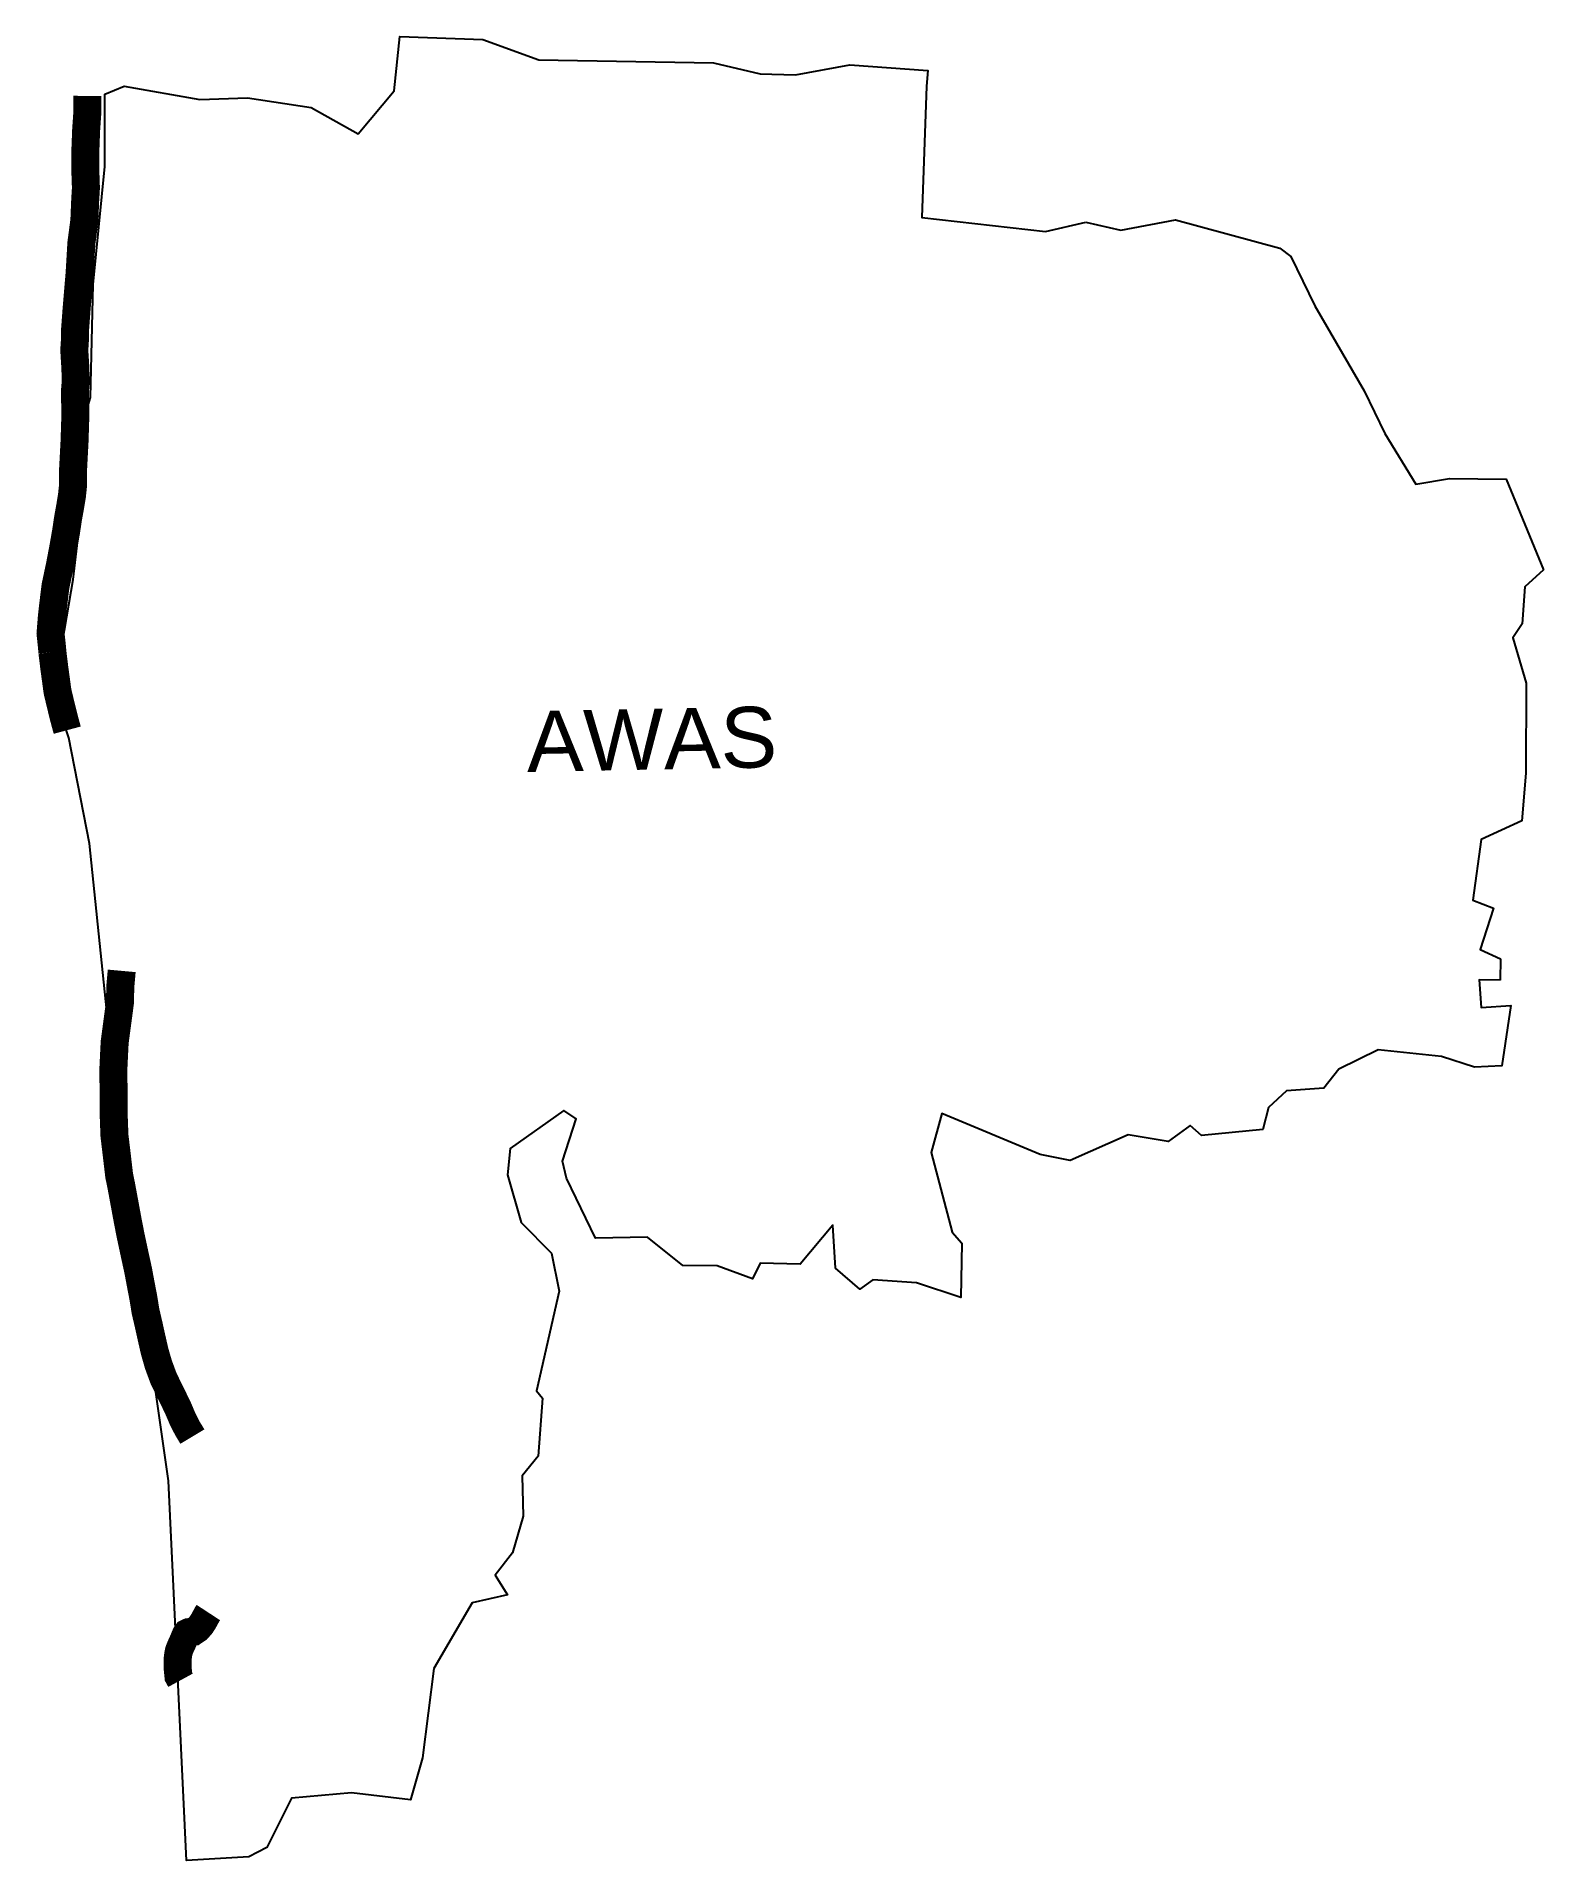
# Model space of a CAD drawing. Header units: metres. Extents: x 274746 to 277438, y 2074789 to 2078047.
import ezdxf

# ---------------------------------------------------------------- set-up
doc = ezdxf.new("R2010")
doc.units = ezdxf.units.M
doc.header["$MEASUREMENT"] = 0
for name, color, linetype in [('ARTIFICIALLY PROTECTED', 10, 'Continuous'), ('village', 3, 'Continuous'), ('VILLAGE NAME', 250, 'Continuous')]:
    doc.layers.add(name, color=color, linetype=linetype)
doc.styles.get("Standard").update_dxf_attribs({"font": 'simplex.shx'})

msp = doc.modelspace()

# ---------------------------------------------------------------- linework, layer by layer
at = {"color": 3, "flags": 128}
for points in [[(276620.6, 2077715.3), (276683.1, 2077701.1)], [(277360.6, 2076399.7), (277360.2, 2076361.3)]]:
    msp.add_lwpolyline(points, dxfattribs=at)
at = {"layer": 'ARTIFICIALLY PROTECTED', "const_width": 50, "flags": 128}
for points in [[(274837.1, 2077941.1), (274836.9, 2077907.9), (274835, 2077880.4), (274833.4, 2077838.4), (274833.8, 2077800.1), (274834.6, 2077776.4), (274833.3, 2077755.1), (274831.8, 2077718.5), (274826.5, 2077678.3), (274823.3, 2077624.3), (274817.8, 2077558.7), (274815.3, 2077524.9), (274815.1, 2077507), (274813.8, 2077486.9), (274815.7, 2077455.7), (274816.5, 2077431.9), (274815, 2077414), (274815.3, 2077397.6), (274815.7, 2077369.3), (274814.3, 2077324.6), (274811.8, 2077276.8), (274811.4, 2077243.7), (274809.5, 2077225.6), (274807.5, 2077213.7), (274806.5, 2077207.5), (274802.8, 2077187.3), (274799.1, 2077162.4), (274794.2, 2077134.4), (274787.9, 2077101.4), (274780.3, 2077065.6), (274776, 2077030.7), (274773.8, 2077010.9), (274771.4, 2076980.6), (274773.6, 2076960.2), (274773.6, 2076960.2), (274774.8, 2076947.2)], [(274801.2, 2076808), (274795.4, 2076829.5), (274790.2, 2076850.5), (274783.8, 2076877.3), (274781, 2076898.3), (274778, 2076920.3), (274775.1, 2076944.2), (274775.1, 2076944.2), (274774.8, 2076947.2)], [(274898.5, 2076378), (274895.9, 2076349.1), (274895.5, 2076322.5), (274885.9, 2076250.3), (274883.4, 2076198.5), (274884, 2076170.1), (274883.9, 2076133), (274884.5, 2076111), (274885.6, 2076083.1), (274889.2, 2076053.1), (274890.4, 2076042.7), (274894, 2076012.1), (274897.3, 2075996.3), (274902.3, 2075969.3), (274909.5, 2075930.2), (274914.4, 2075905.2), (274921.7, 2075871.1), (274927.8, 2075843.3), (274932.3, 2075819.1), (274936.9, 2075795.2), (274941.1, 2075769.5), (274946.7, 2075745.5), (274951.6, 2075723.3), (274957.3, 2075698.3), (274964.1, 2075674.7), (274973.4, 2075649.5), (274988.5, 2075618.7), (274999.1, 2075596.9), (275007.5, 2075577), (275016.1, 2075560.3), (275024.7, 2075546)], [(275053.2, 2075231.7), (275051.5, 2075229.1), (275048.4, 2075223.4), (275044.6, 2075216.4), (275040.4, 2075209.8), (275033.8, 2075202.3), (275026.7, 2075197.5), (275018.4, 2075196.7), (275015.1, 2075195.1), (275012.9, 2075191.9), (275011, 2075187.4), (275007.4, 2075178.8), (275004.2, 2075171.9), (275000.9, 2075163.8), (274999.7, 2075158.6), (274998.7, 2075151.4), (274998.4, 2075143.4), (274998.2, 2075134), (274999.9, 2075117.5), (275003.6, 2075110.7)]]:
    msp.add_lwpolyline(points, dxfattribs=at)
at = {"layer": 'village', "color": 3}
for points in [[(274831.6, 2077243.8, 0), (274835.9, 2077378.5, 0), (274842.9, 2077402.5, 0), (274847.6, 2077604.3, 0), (274868.5, 2077814.7, 0), (274868.5, 2077943.9, 0), (274903.1, 2077958.7, 0), (275037.8, 2077934.9, 0), (275123.3, 2077937.4, 0), (275236.7, 2077920.5, 0), (275320.5, 2077873.4, 0), (275384.8, 2077950.4, 0), (275395.3, 2078047.2, 0), (275543.7, 2078041.8, 0), (275643.2, 2078005.8, 0), (275955.4, 2078000.4, 0), (276039, 2077980.6, 0)], [(276039, 2077980.6, 0), (276101.9, 2077978.5, 0), (276199.1, 2077996.3, 0), (276338.2, 2077986.7, 0), (276335.5, 2077958.3, 0), (276327.7, 2077723.9, 0), (276548.5, 2077698.7, 0), (276620.6, 2077715.3, 0)], [(276683.1, 2077701.1, 0), (276780.7, 2077719.4, 0), (276966.9, 2077669.2, 0), (276986.3, 2077654.4, 0), (277029.5, 2077566.3, 0), (277117.3, 2077414.4, 0), (277154.1, 2077337.9, 0), (277209.7, 2077247.3, 0), (277269.7, 2077257.6, 0), (277370.8, 2077256.3, 0), (277437.7, 2077094.5, 0)], [(277360.2, 2076361.3, 0), (277322.5, 2076361.9, 0), (277326.1, 2076312.6, 0), (277379.5, 2076316.2, 0), (277363.1, 2076208.6, 0), (277314.7, 2076206.2, 0), (277255.5, 2076224.9, 0), (277142.6, 2076236.9, 0), (277071.9, 2076202.2, 0), (277045.4, 2076168.3, 0), (276978.5, 2076163.9, 0), (276946.3, 2076134.1, 0), (276936.5, 2076094.4, 0), (276826.9, 2076083.6, 0), (276806.9, 2076101.8, 0), (276767.3, 2076073.1, 0), (276696.2, 2076084.9, 0), (276592.6, 2076039.5, 0), (276538.9, 2076050.1, 0), (276363, 2076123, 0), (276344.1, 2076053.3, 0), (276381.5, 2075910.9, 0), (276398.9, 2075891.7, 0), (276397.1, 2075794.7, 0), (276318, 2075820.7, 0), (276239.8, 2075826.2, 0), (276216.5, 2075809.6, 0), (276173, 2075846.6, 0), (276168.7, 2075923.6, 0), (276109.9, 2075854.2, 0), (276039, 2075856.1, 0), (276025.1, 2075827.8, 0), (275962.2, 2075851.2, 0), (275900.6, 2075851.6, 0), (275837.3, 2075902.5, 0), (275744.9, 2075900.2, 0), (275692.7, 2076007.4, 0), (275685.8, 2076038.2, 0), (275710.3, 2076113.8, 0), (275688.3, 2076128.3, 0), (275592.1, 2076060.8, 0), (275587.5, 2076013.8, 0), (275611.7, 2075928.6, 0), (275666.3, 2075873.6, 0), (275680, 2075806, 0), (275639.4, 2075627.9, 0), (275649.9, 2075614.8, 0), (275642.5, 2075511.2, 0), (275613.8, 2075476, 0), (275615.5, 2075403.9, 0), (275596.2, 2075338.4, 0), (275565.3, 2075298.7, 0), (275587.6, 2075263.1, 0), (275524.4, 2075248.8, 0), (275456, 2075131.8, 0), (275435.6, 2074972.4, 0), (275414, 2074897.3, 0), (275308.7, 2074909.5, 0), (275201.6, 2074899.9, 0), (275157.9, 2074811.7, 0), (275125.8, 2074795.4, 0), (275014.2, 2074788.7, 0), (274981.9, 2075466.7, 0), (274897.5, 2076058.4, 0), (274841, 2076605.5, 0), (274803.8, 2076794.4, 0), (274777.3, 2076875.2, 0), (274812, 2077077.2, 0), (274831.6, 2077243.8, 0)], [(277437.7, 2077094.5, 0), (277404.2, 2077064.3, 0), (277399.8, 2076997.7, 0), (277383.1, 2076972.8, 0), (277406.5, 2076892.1, 0), (277406.3, 2076730.9, 0), (277398.7, 2076646.2, 0), (277326.3, 2076612.5, 0), (277311.3, 2076504.2, 0), (277348.3, 2076489.8, 0), (277324.5, 2076416, 0), (277360.6, 2076399.7, 0)]]:
    msp.add_polyline3d(points, dxfattribs=at)

# ---------------------------------------------------------------- texts
at = {"layer": 'VILLAGE NAME', "insert": (275620.6, 2076842), "char_height": 108.748, "attachment_point": 1, "rotation": 1.1028}
msp.add_mtext_dynamic_manual_height_columns('{\\fArial|b0|i0|c0|p34;AWAS}', width=726.929, gutter_width=543.7, heights=[0], dxfattribs=at)

doc.saveas('drawing.dxf')
